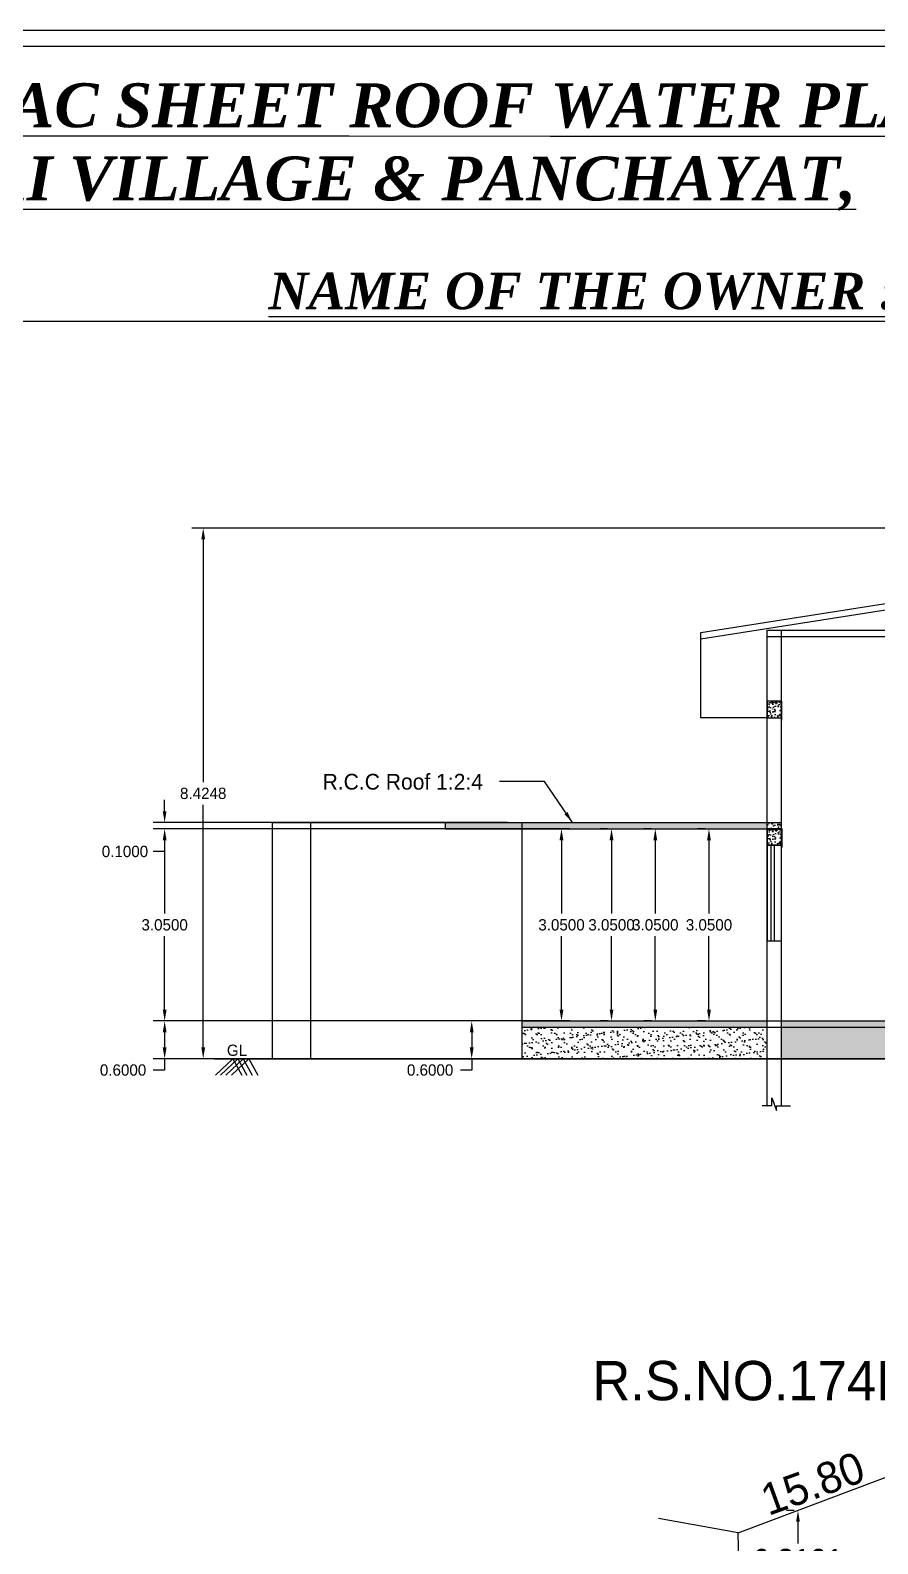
# Model space of a CAD drawing. Header units: metres. Extents: x 2266903 to 2267229, y 4174 to 4381.
# Drawn here: x 2267162.79 to 2267176.24, y 4255.52 to 4279.55 of the extents above; entities that cross this region are included whole.
import ezdxf

# ---------------------------------------------------------------- set-up
doc = ezdxf.new("R2010")
doc.units = ezdxf.units.M
doc.header["$LTSCALE"] = 3.5
doc.header["$MEASUREMENT"] = 0
doc.layers.get('0').update_dxf_attribs({"linetype": 'CONTINUOUS'})
for name, color, linetype in [('BLK_1_FLR_0_REGULAR_ROOM_2', 117, 'CONTINUOUS'), ('BLK_1_FLR_0_REGULAR_ROOM_3', 117, 'CONTINUOUS'), ('BLK_1_FLR_0_REGULAR_ROOM_4', 117, 'CONTINUOUS'), ('BLK_1_FLR_0_REGULAR_ROOM_5', 117, 'CONTINUOUS'), ('BLK_1_HT_OF_BLDG', 5, 'CONTINUOUS'), ('BLK_1_PLINTH_HEIGHT', 7, 'CONTINUOUS')]:
    doc.layers.add(name, color=color, linetype=linetype)
doc.styles.add('munuinchu', font='ANTQUAB.TTF', dxfattribs={"height": 4})
doc.styles.add('NOTES', font='BKANT.TTF', dxfattribs={"height": 6})
doc.dimstyles.get("Standard").update_dxf_attribs({"dimtxt": 0.18, "dimasz": 0.18, "dimexe": 0.18, "dimexo": 0.0625, "dimgap": 0.09, "dimtad": 0, "dimtih": 1, "dimtoh": 1, "dimdec": 4, "dimzin": 0, "dimdsep": 46, "dimtxsty": 'Standard', "dimcen": 0.09, "dimadec": 0, "dimazin": 0, "dimtfac": 1, "dimtdec": 4, "dimtofl": 0, "dimtmove": 0, "dimatfit": 3, "dimfxl": 0, "dimtolj": 1, "dimtzin": 0, "dimarcsym": 0})
doc.dimstyles.new('Standard$0', dxfattribs={"dimscale": 0.1, "dimtxt": 3, "dimasz": 0.8, "dimexe": 0.18, "dimexo": 0.0625, "dimgap": 0.09, "dimtad": 1, "dimzin": 0, "dimdsep": 46, "dimtxsty": 'Standard', "dimcen": 0.09, "dimclrd": 8, "dimclre": 8, "dimadec": 0, "dimazin": 0, "dimtfac": 1, "dimtix": 1, "dimtofl": 0, "dimtmove": 0, "dimatfit": 3, "dimfxl": 0, "dimtolj": 1, "dimtzin": 0, "dimarcsym": 0})
pattern_1 = [(50, (2310059.94034, -44434.66552), (0.14345203652, -0.012550427), [0.015, -0.165]), (355, (2310059.94034, -44434.66552), (-0.02775026672, 0.15043842674), [0.012, -0.132]), (100.4514, (2310059.95229, -44434.66657), (0.11570187634, 0.1378879084), [0.012748038, -0.1402284224]), (46.1842, (2310059.94034, -44434.62552), (0.21344820973, -0.03310380287), [0.0225, -0.2475]), (96.6356, (2310059.95812, -44434.62828), (0.1869325411, 0.1948235742), [0.0191220576, -0.2103426]), (351.1842, (2310059.94034, -44434.62552), (0.186932389, 0.1948237202), [0.018, -0.198]), (21, (2310059.96034, -44434.63552), (0.11938141042, -0.08052377813), [0.015, -0.165]), (326, (2310059.96034, -44434.63552), (0.0486630664, 0.145030009), [0.012, -0.132]), (71.4514, (2310059.97029, -44434.64224), (0.16804452572, 0.06450609934), [0.012748038, -0.1402284224]), (37.5, (2310059.94034, -44434.665525), (0.002431971063, 0.066578770766), [0, -0.1304, 0, -0.134, 0, -0.1325]), (7.5, (2310059.94034, -44434.665525), (0.05261390749, 0.07888234238), [0, -0.0764, 0, -0.1274, 0, -0.0505]), (327.5, (2310059.89574, -44434.665525), (0.106764487234, -0.004510974347), [0, -0.05, 0, -0.156, 0, -0.207]), (317.5, (2310059.87574, -44434.665525), (0.11663723387, 0.02002099647), [0, -0.065, 0, -0.1036, 0, -0.147])]

# ---------------------------------------------------------------- blocks, each defined once
blk = doc.blocks.new('*D59')
at = {"color": 0, "lineweight": -2}
for p, q in [((2267171.348, 4266.87), (2267164.744, 4266.87)), ((2267164.924, 4266.69), (2267164.924, 4265.525)), ((2267164.924, 4264), (2267164.924, 4265.165)), ((2267171.348, 4263.82), (2267164.744, 4263.82))]:
    blk.add_line(p, q, dxfattribs=at)
at = {"color": 0}
for points in [[(2267164.894, 4266.69), (2267164.954, 4266.69), (2267164.924, 4266.87)], [(2267164.894, 4264), (2267164.954, 4264), (2267164.924, 4263.82)]]:
    blk.add_solid(points, dxfattribs=at)
at = {"color": 0, "insert": (2267164.924, 4265.345), "char_height": 0.18, "attachment_point": 5}
blk.add_mtext('\\A1;3.0500', dxfattribs=at)
blk = doc.blocks.new('*D144')
at = {"color": 0, "lineweight": -2}
for p, q in [((2267170.985, 4263.82), (2267164.744, 4263.82)), ((2267164.924, 4263.64), (2267164.924, 4263.4)), ((2267170.985, 4263.22), (2267164.744, 4263.22)), ((2267164.924, 4263.22), (2267164.924, 4263.04)), ((2267164.924, 4263.04), (2267164.744, 4263.04))]:
    blk.add_line(p, q, dxfattribs=at)
at = {"color": 0}
for points in [[(2267164.894, 4263.64), (2267164.954, 4263.64), (2267164.924, 4263.82)], [(2267164.894, 4263.4), (2267164.954, 4263.4), (2267164.924, 4263.22)]]:
    blk.add_solid(points, dxfattribs=at)
at = {"color": 0, "insert": (2267164.264, 4263.04), "char_height": 0.18, "attachment_point": 5}
blk.add_mtext('\\A1;0.6000', dxfattribs=at)
blk = doc.blocks.new('*D145')
at = {"color": 0, "lineweight": -2}
for p, q in [((2267164.924, 4267.15), (2267164.924, 4267.33)), ((2267170.367, 4266.97), (2267164.744, 4266.97)), ((2267170.367, 4266.87), (2267164.744, 4266.87)), ((2267164.924, 4266.51), (2267164.744, 4266.51)), ((2267164.924, 4266.69), (2267164.924, 4266.51))]:
    blk.add_line(p, q, dxfattribs=at)
at = {"color": 0}
for points in [[(2267164.894, 4267.15), (2267164.954, 4267.15), (2267164.924, 4266.97)], [(2267164.894, 4266.69), (2267164.954, 4266.69), (2267164.924, 4266.87)]]:
    blk.add_solid(points, dxfattribs=at)
at = {"color": 0, "insert": (2267164.294, 4266.51), "char_height": 0.18, "attachment_point": 5}
blk.add_mtext('\\A1;0.1000', dxfattribs=at)
blk = doc.blocks.new('*D162')
at = {"color": 0, "lineweight": -2}
for p, q in [((2267174.913, 4256.051), (2267174.795, 4256.051)), ((2267174.975, 4255.871), (2267174.975, 4255.527)), ((2267174.975, 4254.653), (2267174.975, 4254.997)), ((2267174.913, 4254.473), (2267174.795, 4254.473))]:
    blk.add_line(p, q, dxfattribs=at)
at = {"color": 0}
for points in [[(2267174.945, 4255.871), (2267175.005, 4255.871), (2267174.975, 4256.051)], [(2267174.945, 4254.653), (2267175.005, 4254.653), (2267174.975, 4254.473)]]:
    blk.add_solid(points, dxfattribs=at)
at = {"color": 0, "insert": (2267174.975, 4255.262), "char_height": 0.35, "attachment_point": 5}
blk.add_mtext('\\A1;6.3101', dxfattribs=at)
blk = doc.blocks.new('*D77')
at = {"layer": 'BLK_1_HT_OF_BLDG', "color": 0, "lineweight": -2}
for p, q in [((2267183.921, 4271.645), (2267165.356, 4271.645)), ((2267165.536, 4271.465), (2267165.536, 4267.612)), ((2267165.536, 4263.4), (2267165.536, 4267.252)), ((2267183.921, 4263.22), (2267165.356, 4263.22))]:
    blk.add_line(p, q, dxfattribs=at)
at = {"layer": 'BLK_1_HT_OF_BLDG', "color": 0}
for points in [[(2267165.506, 4271.465), (2267165.566, 4271.465), (2267165.536, 4271.645)], [(2267165.506, 4263.4), (2267165.566, 4263.4), (2267165.536, 4263.22)]]:
    blk.add_solid(points, dxfattribs=at)
at = {"layer": 'BLK_1_HT_OF_BLDG', "color": 0, "insert": (2267165.536, 4267.432), "char_height": 0.18, "attachment_point": 5}
blk.add_mtext('\\A1;8.4248', dxfattribs=at)
blk = doc.blocks.new('*D81')
at = {"layer": 'BLK_1_FLR_0_REGULAR_ROOM_5', "color": 0, "lineweight": -2}
for p, q in [((2267173.501, 4266.87), (2267173.383, 4266.87)), ((2267173.563, 4266.69), (2267173.563, 4265.525)), ((2267173.563, 4264), (2267173.563, 4265.165)), ((2267173.501, 4263.82), (2267173.383, 4263.82))]:
    blk.add_line(p, q, dxfattribs=at)
at = {"layer": 'BLK_1_FLR_0_REGULAR_ROOM_5', "color": 0}
for points in [[(2267173.533, 4266.69), (2267173.593, 4266.69), (2267173.563, 4266.87)], [(2267173.533, 4264), (2267173.593, 4264), (2267173.563, 4263.82)]]:
    blk.add_solid(points, dxfattribs=at)
at = {"layer": 'BLK_1_FLR_0_REGULAR_ROOM_5', "color": 0, "insert": (2267173.563, 4265.345), "char_height": 0.18, "attachment_point": 5}
blk.add_mtext('\\A1;3.0500', dxfattribs=at)
blk = doc.blocks.new('*D82')
at = {"layer": 'BLK_1_FLR_0_REGULAR_ROOM_4', "color": 0, "lineweight": -2}
for p, q in [((2267172.648, 4266.87), (2267172.531, 4266.87)), ((2267172.711, 4266.69), (2267172.711, 4265.525)), ((2267172.711, 4264), (2267172.711, 4265.165)), ((2267172.648, 4263.82), (2267172.531, 4263.82))]:
    blk.add_line(p, q, dxfattribs=at)
at = {"layer": 'BLK_1_FLR_0_REGULAR_ROOM_4', "color": 0}
for points in [[(2267172.681, 4266.69), (2267172.741, 4266.69), (2267172.711, 4266.87)], [(2267172.681, 4264), (2267172.741, 4264), (2267172.711, 4263.82)]]:
    blk.add_solid(points, dxfattribs=at)
at = {"layer": 'BLK_1_FLR_0_REGULAR_ROOM_4', "color": 0, "insert": (2267172.711, 4265.345), "char_height": 0.18, "attachment_point": 5}
blk.add_mtext('\\A1;3.0500', dxfattribs=at)
blk = doc.blocks.new('*D83')
at = {"layer": 'BLK_1_FLR_0_REGULAR_ROOM_3', "color": 0, "lineweight": -2, "ltscale": 400}
for p, q in [((2267171.953, 4266.87), (2267171.836, 4266.87)), ((2267172.016, 4266.69), (2267172.016, 4265.525)), ((2267172.016, 4264), (2267172.016, 4265.165)), ((2267171.953, 4263.82), (2267171.836, 4263.82))]:
    blk.add_line(p, q, dxfattribs=at)
at = {"layer": 'BLK_1_FLR_0_REGULAR_ROOM_3', "color": 0, "ltscale": 400}
for points in [[(2267171.986, 4266.69), (2267172.046, 4266.69), (2267172.016, 4266.87)], [(2267171.986, 4264), (2267172.046, 4264), (2267172.016, 4263.82)]]:
    blk.add_solid(points, dxfattribs=at)
at = {"layer": 'BLK_1_FLR_0_REGULAR_ROOM_3', "color": 0, "ltscale": 400, "insert": (2267172.016, 4265.345), "char_height": 0.18, "attachment_point": 5}
blk.add_mtext('\\A1;3.0500', dxfattribs=at)
blk = doc.blocks.new('*D84')
at = {"layer": 'BLK_1_FLR_0_REGULAR_ROOM_2', "color": 0, "lineweight": -2}
for p, q in [((2267171.16, 4266.87), (2267171.042, 4266.87)), ((2267171.222, 4266.69), (2267171.222, 4265.525)), ((2267171.222, 4264), (2267171.222, 4265.165)), ((2267171.16, 4263.82), (2267171.042, 4263.82))]:
    blk.add_line(p, q, dxfattribs=at)
at = {"layer": 'BLK_1_FLR_0_REGULAR_ROOM_2', "color": 0}
for points in [[(2267171.192, 4266.69), (2267171.252, 4266.69), (2267171.222, 4266.87)], [(2267171.192, 4264), (2267171.252, 4264), (2267171.222, 4263.82)]]:
    blk.add_solid(points, dxfattribs=at)
at = {"layer": 'BLK_1_FLR_0_REGULAR_ROOM_2', "color": 0, "insert": (2267171.222, 4265.345), "char_height": 0.18, "attachment_point": 5}
blk.add_mtext('\\A1;3.0500', dxfattribs=at)
blk = doc.blocks.new('*D90')
at = {"layer": 'BLK_1_PLINTH_HEIGHT', "color": 0, "lineweight": -2}
for p, q in [((2267170.532, 4263.82), (2267169.617, 4263.82)), ((2267169.797, 4263.64), (2267169.797, 4263.4)), ((2267170.532, 4263.22), (2267169.617, 4263.22)), ((2267169.797, 4263.22), (2267169.797, 4263.04)), ((2267169.797, 4263.04), (2267169.617, 4263.04))]:
    blk.add_line(p, q, dxfattribs=at)
at = {"layer": 'BLK_1_PLINTH_HEIGHT', "color": 0}
for points in [[(2267169.767, 4263.64), (2267169.827, 4263.64), (2267169.797, 4263.82)], [(2267169.767, 4263.4), (2267169.827, 4263.4), (2267169.797, 4263.22)]]:
    blk.add_solid(points, dxfattribs=at)
at = {"layer": 'BLK_1_PLINTH_HEIGHT', "color": 0, "insert": (2267169.137, 4263.04), "char_height": 0.18, "attachment_point": 5}
blk.add_mtext('\\A1;0.6000', dxfattribs=at)

msp = doc.modelspace()

# ---------------------------------------------------------------- hatches: boundary and pattern name
h = msp.add_hatch()
h.set_pattern_fill('AR-CONC', color=256, scale=0.02, style=0)
h.set_pattern_definition([(50, (2310096.87138, -44453.18107), (0.14345203652, -0.012550427), [0.015, -0.165]), (355, (2310096.87138, -44453.18107), (-0.02775026672, 0.15043842674), [0.012, -0.132]), (100.4514, (2310096.88333, -44453.18212), (0.11570187634, 0.1378879084), [0.012748038, -0.1402284224]), (46.1842, (2310096.87138, -44453.14107), (0.21344820973, -0.03310380287), [0.0225, -0.2475]), (96.6356, (2310096.88917, -44453.14383), (0.1869325411, 0.1948235742), [0.0191220576, -0.2103426]), (351.1842, (2310096.87138, -44453.14107), (0.186932389, 0.1948237202), [0.018, -0.198]), (21, (2310096.89138, -44453.15107), (0.11938141042, -0.08052377813), [0.015, -0.165]), (326, (2310096.89138, -44453.15107), (0.0486630664, 0.145030009), [0.012, -0.132]), (71.4514, (2310096.90133, -44453.15778), (0.16804452572, 0.06450609934), [0.012748038, -0.1402284224]), (37.5, (2310096.87138, -44453.18107), (0.002431971063, 0.066578770766), [0, -0.1304, 0, -0.134, 0, -0.1325]), (7.5, (2310096.87138, -44453.18107), (0.05261390749, 0.07888234238), [0, -0.0764, 0, -0.1274, 0, -0.0505]), (327.5, (2310096.82678, -44453.18107), (0.106764487234, -0.004510974347), [0, -0.05, 0, -0.156, 0, -0.207]), (317.5, (2310096.80678, -44453.18107), (0.11663723387, 0.02002099647), [0, -0.065, 0, -0.1036, 0, -0.147])])
h.paths.add_polyline_path([(2267174.715822, 4268.895273), (2267174.485738, 4268.895273), (2267174.485738, 4268.634273), (2267174.715822, 4268.634273)])
h = msp.add_hatch()
h.set_pattern_fill('AR-CONC', color=256, scale=0.02, style=0)
h.set_pattern_definition(pattern_1)
h.paths.add_polyline_path([(2267174.485738, 4266.869825), (2267174.485738, 4266.969825), (2267170.594948, 4266.969825), (2267170.594948, 4266.869825)])
h.paths.add_polyline_path([(2267170.594948, 4266.869825), (2267170.594948, 4266.969825), (2267169.374308, 4266.969825), (2267169.374308, 4266.869825)])
h = msp.add_hatch()
h.set_pattern_fill('AR-CONC', color=256, scale=0.02, style=0)
h.set_pattern_definition(pattern_1)
h.paths.add_polyline_path([(2267174.715822, 4266.969825), (2267174.485738, 4266.969825), (2267174.485738, 4266.869825), (2267174.486952, 4266.869825), (2267174.486952, 4266.871504), (2267174.715822, 4266.871504)])
h = msp.add_hatch()
h.set_pattern_fill('AR-CONC', color=256, scale=0.02, style=0)
h.set_pattern_definition([(50, (2310096.87259, -44455.20484), (0.14345203652, -0.012550427), [0.015, -0.165]), (355, (2310096.8726, -44455.20484), (-0.02775026672, 0.15043842674), [0.012, -0.132]), (100.4514, (2310096.88455, -44455.20589), (0.11570187634, 0.1378879084), [0.012748038, -0.1402284224]), (46.1842, (2310096.8726, -44455.16484), (0.21344820973, -0.03310380287), [0.0225, -0.2475]), (96.6356, (2310096.89038, -44455.1676), (0.1869325411, 0.1948235742), [0.0191220576, -0.2103426]), (351.1842, (2310096.8726, -44455.16484), (0.186932389, 0.1948237202), [0.018, -0.198]), (21, (2310096.89259, -44455.17484), (0.11938141042, -0.08052377813), [0.015, -0.165]), (326, (2310096.8926, -44455.17484), (0.0486630664, 0.145030009), [0.012, -0.132]), (71.4514, (2310096.90254, -44455.18155), (0.16804452572, 0.06450609934), [0.012748038, -0.1402284224]), (37.5, (2310096.872593, -44455.20484), (0.002431971063, 0.066578770766), [0, -0.1304, 0, -0.134, 0, -0.1325]), (7.5, (2310096.87259, -44455.20484), (0.05261390749, 0.07888234238), [0, -0.0764, 0, -0.1274, 0, -0.0505]), (327.5, (2310096.827993, -44455.20484), (0.106764487234, -0.004510974347), [0, -0.05, 0, -0.156, 0, -0.207]), (317.5, (2310096.80799, -44455.20484), (0.11663723387, 0.02002099647), [0, -0.065, 0, -0.1036, 0, -0.147])])
h.paths.add_polyline_path([(2267174.717036, 4266.871504), (2267174.486952, 4266.871504), (2267174.486952, 4266.610504), (2267174.717036, 4266.610504)])
h = msp.add_hatch()
h.set_pattern_fill('AR-CONC', color=256, scale=0.02, style=0)
h.set_pattern_definition(pattern_1)
h.paths.add_polyline_path([(2267174.485738, 4263.719825), (2267174.485738, 4263.819825), (2267170.594948, 4263.819825), (2267170.594948, 4263.719825)])
h = msp.add_hatch()
h.set_pattern_fill('AR-SAND', color=256, scale=0.08, style=0)
h.set_pattern_definition([(37.5, (2310059.94034, -44434.66552), (-0.00503946865, 0.15414590152), [0, -0.1216, 0, -0.136, 0, -0.13]), (7.5, (2310059.94034, -44434.66552), (0.1415821364, 0.2257716852), [0, -0.0656, 0, -0.1096, 0, -0.042]), (327.5, (2310059.84194, -44434.66552), (0.24913134894, 0.00045272428), [0, -0.04, 0, -0.144, 0, -0.188]), (317.5, (2310059.84194, -44434.66552), (0.2404901284, 0.0702140452), [0, -0.02, 0, -0.0944, 0, -0.108])])
h.paths.add_polyline_path([(2267170.594948, 4263.719825), (2267170.594948, 4263.219825), (2267174.485738, 4263.219825), (2267174.485738, 4263.719825)])
h = msp.add_hatch()
h.set_pattern_fill('AR-CONC', color=256, scale=0.02, style=0)
h.set_pattern_definition([(50, (2310343.992, -44462.56188), (0.14345203652, -0.012550427), [0.015, -0.165]), (355, (2310343.992, -44462.56188), (-0.02775026672, 0.15043842674), [0.012, -0.132]), (100.4514, (2310344.00396, -44462.56292), (0.11570187634, 0.1378879084), [0.012748038, -0.1402284224]), (46.1842, (2310343.992, -44462.52188), (0.21344820973, -0.03310380287), [0.0225, -0.2475]), (96.6356, (2310344.0098, -44462.52464), (0.1869325411, 0.1948235742), [0.0191220576, -0.2103426]), (351.1842, (2310343.992, -44462.52188), (0.186932389, 0.1948237202), [0.018, -0.198]), (21, (2310344.012, -44462.53188), (0.11938141042, -0.08052377813), [0.015, -0.165]), (326, (2310344.012, -44462.53188), (0.0486630664, 0.145030009), [0.012, -0.132]), (71.4514, (2310344.02195, -44462.53859), (0.16804452572, 0.06450609934), [0.012748038, -0.1402284224]), (37.5, (2310343.992005, -44462.561876), (0.002431971063, 0.066578770766), [0, -0.1304, 0, -0.134, 0, -0.1325]), (7.5, (2310343.992005, -44462.56188), (0.05261390749, 0.07888234238), [0, -0.0764, 0, -0.1274, 0, -0.0505]), (327.5, (2310343.947405, -44462.561876), (0.106764487234, -0.004510974347), [0, -0.05, 0, -0.156, 0, -0.207]), (317.5, (2310343.92741, -44462.56188), (0.11663723387, 0.02002099647), [0, -0.065, 0, -0.1036, 0, -0.147])])
h.paths.add_polyline_path([(2267193.481948, 4263.719825), (2267193.481948, 4263.819825), (2267174.715822, 4263.819825), (2267174.715822, 4263.719825)])
h = msp.add_hatch()
h.set_pattern_fill('AR-SAND', color=256, scale=0.08, style=0)
h.set_pattern_definition([(37.5, (2310343.992, -44462.56188), (-0.00503946865, 0.15414590152), [0, -0.1216, 0, -0.136, 0, -0.13]), (7.5, (2310343.992, -44462.56188), (0.1415821364, 0.2257716852), [0, -0.0656, 0, -0.1096, 0, -0.042]), (327.5, (2310343.8936, -44462.56188), (0.24913134894, 0.00045272428), [0, -0.04, 0, -0.144, 0, -0.188]), (317.5, (2310343.8936, -44462.56188), (0.2404901284, 0.0702140452), [0, -0.02, 0, -0.0944, 0, -0.108])])
h.paths.add_polyline_path([(2267174.715822, 4263.719825), (2267174.715822, 4263.219825), (2267193.251864, 4263.219825), (2267193.251864, 4263.719825)])

# ---------------------------------------------------------------- linework, layer by layer
for p, q in [((2267174.485738, 4262.475944), (2267174.485738, 4270.023793)), ((2267174.485738, 4270.023793), (2267193.251864, 4270.023793)), ((2267174.485738, 4270.023793), (2267193.481948, 4270.023793)), ((2267174.485738, 4269.923793), (2267193.251864, 4269.923793)), ((2267174.485738, 4269.923793), (2267193.253203, 4269.923793)), ((2267174.715822, 4262.475126), (2267174.715822, 4270.023793)), ((2267174.715822, 4268.895273), (2267174.715822, 4268.595273)), ((2267166.627868, 4266.969825), (2267174.715822, 4266.969825)), ((2267166.627868, 4266.969825), (2267166.627868, 4263.219825)), ((2267167.238188, 4266.969825), (2267167.238188, 4263.219825)), ((2267169.374308, 4266.969825), (2267169.374308, 4266.869825)), ((2267169.374308, 4266.869825), (2267174.715822, 4266.869825)), ((2267170.594948, 4266.969825), (2267170.594948, 4263.219825)), ((2267174.717036, 4266.871504), (2267174.717036, 4266.571504)), ((2267170.594948, 4263.819825), (2267194.320821, 4263.819825)), ((2267170.594948, 4263.719825), (2267193.481948, 4263.719825)), ((2267164.400224, 4263.219825), (2267164.400224, 4263.219825)), ((2267165.711143, 4263.219825), (2267193.481948, 4263.219825))]:
    msp.add_line(p, q)
at = {"color": 0}
for p, q in [((2267174.026148, 4255.692025), (2267177.721002, 4257.088648)), ((2267174.026148, 4255.692025), (2267172.761247, 4255.923794)), ((2267174.225489, 4245.543983), (2267174.026148, 4255.692025))]:
    msp.add_line(p, q, dxfattribs=at)
for points in [[(2267130.776248, 4279.54691), (2267228.706137, 4279.54691), (2267228.706137, 4209.444695), (2267130.776248, 4209.444695)], [(2267131.026248, 4279.29691), (2267183.832786, 4279.29691), (2267183.832786, 4274.92516), (2267131.026248, 4274.92516)], [(2267131.026248, 4279.29691), (2267228.456137, 4279.29691), (2267228.456137, 4209.694695), (2267131.026248, 4209.694695)], [(2267174.485613, 4265.092183), (2267174.715697, 4265.092183), (2267174.715697, 4266.612183), (2267174.485613, 4266.612183)], [(2267174.545419, 4265.092183), (2267174.600655, 4265.092183), (2267174.600655, 4266.612183), (2267174.545419, 4266.612183)]]:
    msp.add_lwpolyline(points, close=True, dxfattribs=at)
msp.add_lwpolyline([(2267212.831818, 4209.694695), (2267131.026248, 4209.694695), (2267131.026248, 4279.29691), (2267212.831818, 4279.29691), (2267212.831818, 4232.270406)], dxfattribs=at)
for points in [[(2267173.434515, 4269.985048), (2267183.983843, 4271.644671), (2267194.531948, 4269.985211)], [(2267173.434515, 4269.88417), (2267183.983843, 4271.543793), (2267194.531948, 4269.884332)], [(2267174.485738, 4268.634273), (2267173.434515, 4268.634273), (2267173.434515, 4269.985048)], [(2267165.730204, 4262.957532), (2267166.005654, 4263.219825), (2267166.147625, 4262.957532)], [(2267165.812585, 4262.957532), (2267166.088035, 4263.219825), (2267166.230005, 4262.957532)], [(2267165.893127, 4262.957532), (2267166.168577, 4263.219825), (2267166.310547, 4262.957532)], [(2267165.984702, 4262.957532), (2267166.260152, 4263.219825), (2267166.402122, 4262.957532)], [(2267174.405193, 4262.475944), (2267174.56038, 4262.475944), (2267174.56038, 4262.59857), (2267174.634058, 4262.396774), (2267174.634058, 4262.475126), (2267174.858408, 4262.475126)]]:
    msp.add_lwpolyline(points)
for points in [[(2267174.715822, 4268.895273), (2267174.485738, 4268.895273), (2267174.485738, 4268.634273), (2267174.715822, 4268.634273)], [(2267174.717036, 4266.871504), (2267174.486952, 4266.871504), (2267174.486952, 4266.610504), (2267174.717036, 4266.610504)]]:
    msp.add_lwpolyline(points, close=True)

# ---------------------------------------------------------------- texts
at = {"style": 'munuinchu'}
msp.add_text('R.C.C Roof 1:2:4', height=0.25, dxfattribs=at).set_placement((2267167.430528, 4267.492686))
at = {"color": 0, "ltscale": 0.2, "attachment_point": 1, "rotation": 359.9960198}
for s, insert, char_height, width in [('\\A1;\\pt4.315;{\\fTimes New Roman|b1|i1|c0|p18;\\LPLAN SHOWING THE PROPOSED CONSTRUCTION OF R.C.C & AC SHEET ROOF WATER PLANT  BUILDING \\PIN R.S.NOS.175/4B, 176 /5, 176 /6, 176/ 11B1A AT VANNARAPETTAI VILLAGE & PANCHAYAT, \\PTHANJAVUR  TALUK & DISTRICT.}', (2267131.752088, 4278.707794), 0.697199203, 58.08528051), ('\\pt33.96;{\\fTimes New Roman|b1|i1|c0|p18;\\LNAME OF THE OWNER : Mr.N.GANESAN}', (2267166.572043, 4275.699528), 0.58019351, 48.33728325)]:
    msp.add_mtext(s, dxfattribs=dict(at, insert=insert, char_height=char_height, width=width))
at = {"insert": (2267165.911611, 4263.444327), "char_height": 0.1792, "width": 6.89372966, "attachment_point": 1, "style": 'NOTES'}
msp.add_mtext('GL', dxfattribs=at)
at = {"color": 0, "insert": (2267171.710913, 4258.423133), "char_height": 0.625, "width": 8.20315951, "attachment_point": 1}
msp.add_mtext('\\A1;R.S.NO.174B', dxfattribs=at)
at = {"color": 0, "insert": (2267174.334839, 4256.430484), "char_height": 0.5, "width": 2.44311565, "attachment_point": 1, "rotation": 19.8742544}
msp.add_mtext('\\A1;15.80', dxfattribs=at)

# ---------------------------------------------------------------- dimensions: what is measured, and where the dimension line sits
for p1, p2, distance, picture, middle in [((2267170.429589, 4266.969825), (2267170.429589, 4266.869825), -5.505653, '*D145', (2267164.293937, 4266.509825)), ((2267171.410793, 4266.869825), (2267171.410793, 4263.819825), -6.486856, '*D59', (2267164.923937, 4265.344825)), ((2267171.047082, 4263.819825), (2267171.047082, 4263.219825), -6.123145, '*D144', (2267164.263937, 4263.039825))]:
    dim = msp.add_aligned_dim(p1=p1, p2=p2, distance=distance, dimstyle='Standard')
    dim.commit()
    dim.dimension.update_dxf_attribs({"geometry": picture, "text_midpoint": middle})
at = {"color": 0}
dim = msp.add_aligned_dim(p1=(2267174.975489, 4256.050868), p2=(2267174.975489, 4254.473336), distance=0, dimstyle='Standard', override={"dimtxt": 0.35, "dimlfac": 4}, dxfattribs=at)
dim.commit()
dim.dimension.update_dxf_attribs({"geometry": '*D162', "text_midpoint": (2267174.975489, 4255.262102)})
at = {"layer": 'BLK_1_FLR_0_REGULAR_ROOM_2', "color": 4}
dim = msp.add_linear_dim(base=(2267171.222275, 4266.869825), p1=(2267171.222275, 4263.819825), p2=(2267171.222275, 4266.869825), angle=90, dimstyle='Standard', dxfattribs=at)
dim.commit()
dim.dimension.update_dxf_attribs({"geometry": '*D84', "text_midpoint": (2267171.222275, 4265.344825)})
at = {"layer": 'BLK_1_FLR_0_REGULAR_ROOM_3', "color": 4, "ltscale": 400}
dim = msp.add_linear_dim(base=(2267172.015836, 4266.869825), p1=(2267172.015836, 4263.819825), p2=(2267172.015836, 4266.869825), angle=90, dimstyle='Standard', dxfattribs=at)
dim.commit()
dim.dimension.update_dxf_attribs({"geometry": '*D83', "text_midpoint": (2267172.015836, 4265.344825)})
at = {"layer": 'BLK_1_FLR_0_REGULAR_ROOM_4', "color": 2}
dim = msp.add_linear_dim(base=(2267172.710534, 4266.869825), p1=(2267172.710534, 4263.819825), p2=(2267172.710534, 4266.869825), angle=90, dimstyle='Standard', dxfattribs=at)
dim.commit()
dim.dimension.update_dxf_attribs({"geometry": '*D82', "text_midpoint": (2267172.710534, 4265.344825)})
at = {"layer": 'BLK_1_FLR_0_REGULAR_ROOM_5', "color": 2}
dim = msp.add_linear_dim(base=(2267173.563065, 4263.819825), p1=(2267173.563065, 4266.869825), p2=(2267173.563065, 4263.819825), angle=90, dimstyle='Standard', dxfattribs=at)
dim.commit()
dim.dimension.update_dxf_attribs({"geometry": '*D81', "text_midpoint": (2267173.563065, 4265.344825)})
at = {"layer": 'BLK_1_HT_OF_BLDG'}
dim = msp.add_linear_dim(base=(2267165.536426, 4263.219825), p1=(2267183.983843, 4271.644671), p2=(2267183.983843, 4263.219825), angle=90, dimstyle='Standard$0', override={"dimscale": 1, "dimtxt": 0.18, "dimasz": 0.18, "dimtad": 0, "dimtih": 1, "dimtoh": 1, "dimdec": 4, "dimclrd": 0, "dimclre": 0, "dimtdec": 4, "dimtix": 0}, dxfattribs=at)
dim.commit()
dim.dimension.update_dxf_attribs({"geometry": '*D77', "text_midpoint": (2267165.536426, 4267.432248)})
at = {"layer": 'BLK_1_PLINTH_HEIGHT'}
dim = msp.add_aligned_dim(p1=(2267170.594948, 4263.819825), p2=(2267170.594948, 4263.219825), distance=-0.79795, dimstyle='Standard', dxfattribs=at)
dim.commit()
dim.dimension.update_dxf_attribs({"geometry": '*D90', "text_midpoint": (2267169.136998, 4263.039825)})

# ---------------------------------------------------------------- leaders
msp.add_leader([(2267171.39514, 4266.969825), (2267170.950576, 4267.620125), (2267170.237723, 4267.620125)], dimstyle='Standard', override={"dimgap": 0.09, "dimtad": 0})

doc.saveas('drawing.dxf')
